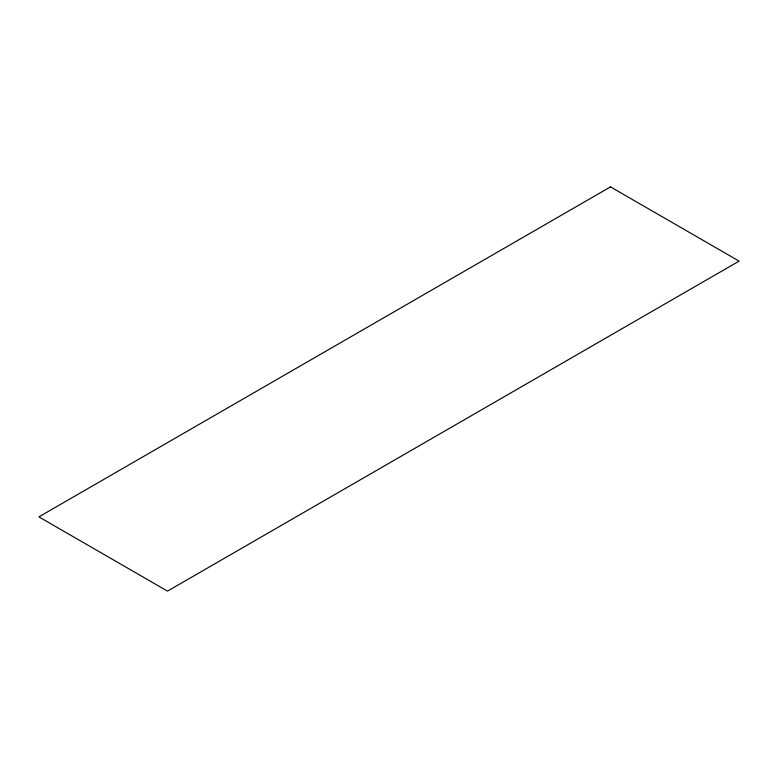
<?xml version="1.0" encoding="UTF-8"?>
<svg xmlns="http://www.w3.org/2000/svg" width="778" height="778" viewBox="0 0 778 778"><rect width="100%" height="100%" fill="white"/><g stroke="black" fill="none" stroke-linecap="round" stroke-linejoin="round"><path stroke-width="1.17" d="M610.497 186.876L38.9 516.874L167.503 591.124L739.1 261.126L610.497 186.876"/></g></svg>
